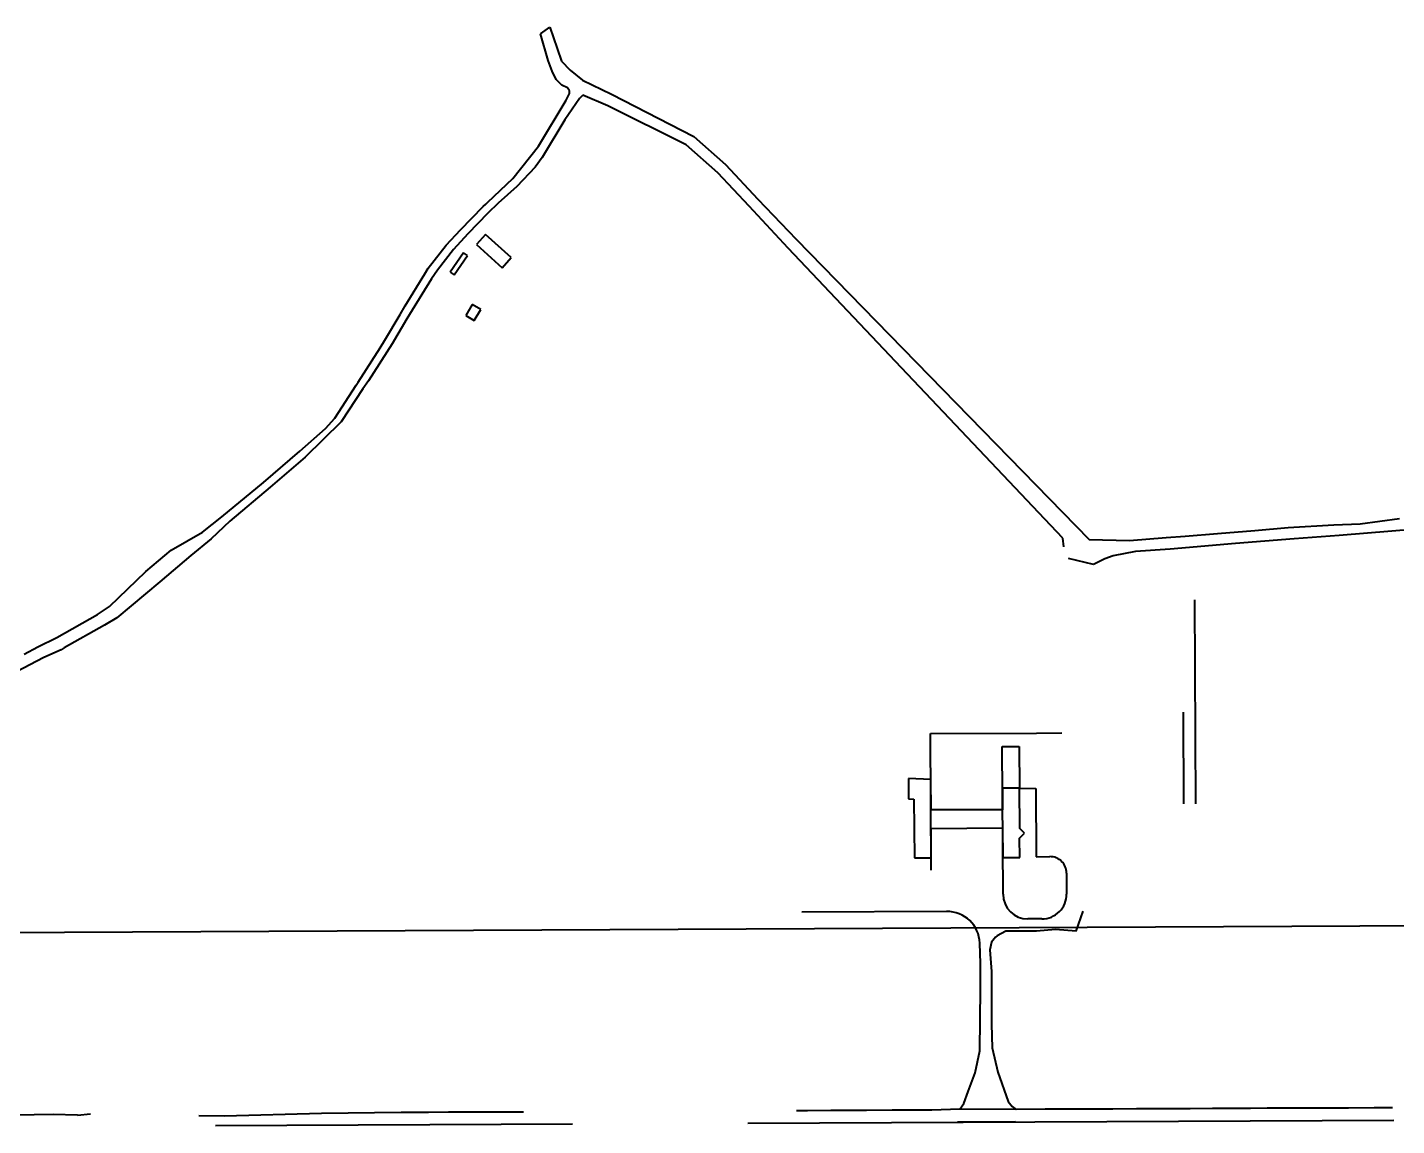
# Model space of a CAD drawing. Header units: metres. Extents: x 625987 to 635197, y 3048449 to 3066446.
# Drawn here: x 634624.14 to 634634.9, y 3063199.29 to 3063207.93 of the extents above; entities that cross this region are included whole.
import ezdxf

# ---------------------------------------------------------------- set-up
doc = ezdxf.new("R2010")
doc.units = ezdxf.units.M
for name, color, linetype, lineweight in [('C-BLDG', 253, 'Continuous', 5), ('C-CLER-AERO', 253, 'Continuous', 5), ('C-ROAD-AIRF', 253, 'Continuous', 5), ('C-ROAD-LAND', 253, 'Continuous', 9), ('C-RUNN', 253, 'Continuous', 5), ('C-SHLD', 253, 'Continuous', 5)]:
    doc.layers.add(name, color=color, linetype=linetype, lineweight=lineweight)
doc.styles.add('ADPI R', font='swiss.ttf')
doc.linetypes.add('OLS', pattern='A,4,-2,4,-2,["OLS",ADPI R,S=1.2,R=0,X=-1.7,Y=-0.5],-2,4,-2,4,-2', length=26)

msp = doc.modelspace()

# ---------------------------------------------------------------- linework, layer by layer
at = {"layer": 'C-BLDG', "lineweight": 40}
for p, q in [((634627.738, 3063206.3, 24568986.08), (634627.669, 3063206.219, 24568986.08)), ((634627.738, 3063206.3, 24568986.08), (634627.669, 3063206.219, 24568986.08)), ((634627.939, 3063206.119, 24568986.08), (634627.738, 3063206.3, 24568986.08)), ((634627.939, 3063206.119, 24568986.08), (634627.738, 3063206.3, 24568986.08)), ((634627.565, 3063206.156, 24568986.08), (634627.461, 3063206.002, 24568986.08)), ((634627.565, 3063206.156, 24568986.08), (634627.461, 3063206.002, 24568986.08)), ((634627.491, 3063205.982, 24568986.08), (634627.596, 3063206.135, 24568986.08)), ((634627.491, 3063205.982, 24568986.08), (634627.596, 3063206.135, 24568986.08)), ((634627.596, 3063206.135, 24568986.08), (634627.565, 3063206.156, 24568986.08)), ((634627.596, 3063206.135, 24568986.08), (634627.565, 3063206.156, 24568986.08)), ((634627.669, 3063206.219, 24568986.08), (634627.87, 3063206.038, 24568986.08)), ((634627.669, 3063206.219, 24568986.08), (634627.87, 3063206.038, 24568986.08)), ((634627.87, 3063206.038, 24568986.08), (634627.939, 3063206.119, 24568986.08)), ((634627.87, 3063206.038, 24568986.08), (634627.939, 3063206.119, 24568986.08)), ((634627.461, 3063206.002, 24568986.08), (634627.491, 3063205.982, 24568986.08)), ((634627.461, 3063206.002, 24568986.08), (634627.491, 3063205.982, 24568986.08)), ((634627.635, 3063205.748, 24568986.08), (634627.584, 3063205.661, 24568986.08)), ((634627.635, 3063205.748, 24568986.08), (634627.584, 3063205.661, 24568986.08)), ((634627.702, 3063205.709, 24568986.08), (634627.635, 3063205.748, 24568986.08)), ((634627.702, 3063205.709, 24568986.08), (634627.635, 3063205.748, 24568986.08)), ((634627.65, 3063205.622, 24568986.08), (634627.702, 3063205.709, 24568986.08)), ((634627.65, 3063205.622, 24568986.08), (634627.702, 3063205.709, 24568986.08)), ((634627.584, 3063205.661, 24568986.08), (634627.65, 3063205.622, 24568986.08)), ((634627.584, 3063205.661, 24568986.08), (634627.65, 3063205.622, 24568986.08)), ((634631.064, 3063202.021, 24568986.08), (634631.062, 3063201.862, 24568986.08)), ((634631.064, 3063202.021, 24568986.08), (634631.062, 3063201.862, 24568986.08)), ((634631.238, 3063202.013, 24568986.08), (634631.064, 3063202.021, 24568986.08)), ((634631.238, 3063202.013, 24568986.08), (634631.064, 3063202.021, 24568986.08)), ((634631.241, 3063201.774, 24568986.08), (634631.238, 3063202.013, 24568986.08)), ((634631.241, 3063201.774, 24568986.08), (634631.238, 3063202.013, 24568986.08)), ((634631.935, 3063201.945, 24568986.08), (634631.802, 3063201.944, 24568986.08)), ((634631.935, 3063201.945, 24568986.08), (634631.802, 3063201.944, 24568986.08)), ((634631.802, 3063201.944, 24568986.08), (634631.803, 3063201.775, 24568986.08)), ((634631.802, 3063201.944, 24568986.08), (634631.803, 3063201.775, 24568986.08)), ((634631.938, 3063201.628, 24568986.08), (634631.935, 3063201.945, 24568986.08)), ((634631.938, 3063201.628, 24568986.08), (634631.935, 3063201.945, 24568986.08)), ((634631.062, 3063201.862, 24568986.08), (634631.106, 3063201.858, 24568986.08)), ((634631.062, 3063201.862, 24568986.08), (634631.106, 3063201.858, 24568986.08)), ((634631.106, 3063201.858, 24568986.08), (634631.109, 3063201.398, 24568986.08)), ((634631.106, 3063201.858, 24568986.08), (634631.109, 3063201.398, 24568986.08)), ((634631.803, 3063201.775, 24568986.08), (634631.241, 3063201.774, 24568986.08)), ((634631.803, 3063201.775, 24568986.08), (634631.241, 3063201.774, 24568986.08)), ((634631.241, 3063201.629, 24568986.08), (634631.802, 3063201.633, 24568986.08)), ((634631.241, 3063201.629, 24568986.08), (634631.802, 3063201.633, 24568986.08)), ((634631.242, 3063201.398, 24568986.08), (634631.241, 3063201.629, 24568986.08)), ((634631.242, 3063201.398, 24568986.08), (634631.241, 3063201.629, 24568986.08)), ((634631.802, 3063201.633, 24568986.08), (634631.804, 3063201.4, 24568986.08)), ((634631.802, 3063201.633, 24568986.08), (634631.804, 3063201.4, 24568986.08)), ((634631.974, 3063201.592, 24568986.08), (634631.938, 3063201.628, 24568986.08)), ((634631.974, 3063201.592, 24568986.08), (634631.938, 3063201.628, 24568986.08)), ((634631.936, 3063201.553, 24568986.08), (634631.974, 3063201.592, 24568986.08)), ((634631.936, 3063201.553, 24568986.08), (634631.974, 3063201.592, 24568986.08)), ((634631.937, 3063201.4, 24568986.08), (634631.936, 3063201.553, 24568986.08)), ((634631.937, 3063201.4, 24568986.08), (634631.936, 3063201.553, 24568986.08)), ((634631.109, 3063201.398, 24568986.08), (634631.242, 3063201.398, 24568986.08)), ((634631.109, 3063201.398, 24568986.08), (634631.242, 3063201.398, 24568986.08)), ((634631.804, 3063201.4, 24568986.08), (634631.937, 3063201.4, 24568986.08)), ((634631.804, 3063201.4, 24568986.08), (634631.937, 3063201.4, 24568986.08))]:
    msp.add_line(p, q, dxfattribs=at)
at = {"layer": 'C-CLER-AERO', "linetype": 'OLS', "lineweight": 40}
msp.add_line((634612.939, 3063200.759, 24568986.08), (634652.576, 3063200.947, 24568986.08), dxfattribs=at)
msp.add_line((634612.939, 3063200.759, 24568986.08), (634652.576, 3063200.947, 24568986.08), dxfattribs=at)
at = {"layer": 'C-ROAD-AIRF', "lineweight": 40}
for p, q in [((634633.311, 3063203.425, 24568986.08), (634633.319, 3063201.821, 24568986.08)), ((634633.311, 3063203.425, 24568986.08), (634633.319, 3063201.821, 24568986.08)), ((634633.228, 3063201.821, 24568986.08), (634633.225, 3063202.542, 24568986.08)), ((634633.228, 3063201.821, 24568986.08), (634633.225, 3063202.542, 24568986.08)), ((634631.237, 3063202.375, 24568986.08), (634632.069, 3063202.379, 24568986.08)), ((634631.237, 3063202.375, 24568986.08), (634632.069, 3063202.379, 24568986.08)), ((634631.242, 3063201.3, 24568986.08), (634631.237, 3063202.375, 24568986.08)), ((634631.242, 3063201.3, 24568986.08), (634631.237, 3063202.375, 24568986.08)), ((634632.069, 3063202.379, 24568986.08), (634632.267, 3063202.38, 24568986.08)), ((634632.069, 3063202.379, 24568986.08), (634632.267, 3063202.38, 24568986.08)), ((634631.8, 3063202.273, 24568986.08), (634631.934, 3063202.274, 24568986.08)), ((634631.8, 3063202.273, 24568986.08), (634631.934, 3063202.274, 24568986.08)), ((634631.806, 3063201.111, 24568986.08), (634631.8, 3063202.273, 24568986.08)), ((634631.806, 3063201.111, 24568986.08), (634631.8, 3063202.273, 24568986.08)), ((634631.934, 3063202.274, 24568986.08), (634631.935, 3063201.945, 24568986.08)), ((634631.934, 3063202.274, 24568986.08), (634631.935, 3063201.945, 24568986.08)), ((634631.935, 3063201.945, 24568986.08), (634632.063, 3063201.943, 24568986.08)), ((634631.935, 3063201.945, 24568986.08), (634632.063, 3063201.943, 24568986.08)), ((634632.063, 3063201.943, 24568986.08), (634632.065, 3063201.406, 24568986.08)), ((634632.063, 3063201.943, 24568986.08), (634632.065, 3063201.406, 24568986.08)), ((634632.065, 3063201.406, 24568986.08), (634632.174, 3063201.407, 24568986.08)), ((634632.065, 3063201.406, 24568986.08), (634632.174, 3063201.407, 24568986.08)), ((634632.305, 3063201.277, 24568986.08), (634632.305, 3063201.113, 24568986.08)), ((634632.305, 3063201.277, 24568986.08), (634632.305, 3063201.113, 24568986.08)), ((634631.363, 3063200.976, 24568986.08), (634630.224, 3063200.971, 24568986.08)), ((634631.363, 3063200.976, 24568986.08), (634630.224, 3063200.971, 24568986.08)), ((634632.38, 3063200.82, 24568986.08), (634632.436, 3063200.979, 24568986.08)), ((634632.38, 3063200.82, 24568986.08), (634632.436, 3063200.979, 24568986.08)), ((634632.111, 3063200.917, 24568986.08), (634632.001, 3063200.917, 24568986.08)), ((634632.111, 3063200.917, 24568986.08), (634632.001, 3063200.917, 24568986.08)), ((634631.716, 3063200.735, 24568986.08), (634631.702, 3063200.674, 24568986.08)), ((634631.716, 3063200.735, 24568986.08), (634631.702, 3063200.674, 24568986.08)), ((634631.747, 3063200.774, 24568986.08), (634631.716, 3063200.735, 24568986.08)), ((634631.747, 3063200.774, 24568986.08), (634631.716, 3063200.735, 24568986.08)), ((634631.759, 3063200.785, 24568986.08), (634631.747, 3063200.774, 24568986.08)), ((634631.759, 3063200.785, 24568986.08), (634631.747, 3063200.774, 24568986.08)), ((634631.827, 3063200.821, 24568986.08), (634631.759, 3063200.785, 24568986.08)), ((634631.827, 3063200.821, 24568986.08), (634631.759, 3063200.785, 24568986.08)), ((634631.843, 3063200.821, 24568986.08), (634631.827, 3063200.821, 24568986.08)), ((634631.843, 3063200.821, 24568986.08), (634631.827, 3063200.821, 24568986.08)), ((634631.958, 3063200.821, 24568986.08), (634631.843, 3063200.821, 24568986.08)), ((634631.958, 3063200.821, 24568986.08), (634631.843, 3063200.821, 24568986.08)), ((634632.07, 3063200.822, 24568986.08), (634631.958, 3063200.821, 24568986.08)), ((634632.07, 3063200.822, 24568986.08), (634631.958, 3063200.821, 24568986.08)), ((634632.218, 3063200.833, 24568986.08), (634632.07, 3063200.822, 24568986.08)), ((634632.218, 3063200.833, 24568986.08), (634632.07, 3063200.822, 24568986.08)), ((634632.38, 3063200.82, 24568986.08), (634632.218, 3063200.833, 24568986.08)), ((634632.38, 3063200.82, 24568986.08), (634632.218, 3063200.833, 24568986.08)), ((634631.63, 3063200.566, 24568986.08), (634631.624, 3063200.726, 24568986.08)), ((634631.63, 3063200.566, 24568986.08), (634631.624, 3063200.726, 24568986.08)), ((634631.702, 3063200.674, 24568986.08), (634631.716, 3063200.504, 24568986.08)), ((634631.702, 3063200.674, 24568986.08), (634631.716, 3063200.504, 24568986.08)), ((634631.629, 3063200.361, 24568986.08), (634631.63, 3063200.566, 24568986.08)), ((634631.629, 3063200.361, 24568986.08), (634631.63, 3063200.566, 24568986.08)), ((634631.716, 3063200.504, 24568986.08), (634631.714, 3063200.333, 24568986.08)), ((634631.716, 3063200.504, 24568986.08), (634631.714, 3063200.333, 24568986.08)), ((634631.627, 3063200.129, 24568986.08), (634631.629, 3063200.361, 24568986.08)), ((634631.627, 3063200.129, 24568986.08), (634631.629, 3063200.361, 24568986.08)), ((634631.714, 3063200.333, 24568986.08), (634631.716, 3063200.09, 24568986.08)), ((634631.714, 3063200.333, 24568986.08), (634631.716, 3063200.09, 24568986.08)), ((634631.624, 3063199.879, 24568986.08), (634631.627, 3063200.129, 24568986.08)), ((634631.624, 3063199.879, 24568986.08), (634631.627, 3063200.129, 24568986.08)), ((634631.716, 3063200.09, 24568986.08), (634631.72, 3063199.903, 24568986.08)), ((634631.716, 3063200.09, 24568986.08), (634631.72, 3063199.903, 24568986.08)), ((634631.586, 3063199.707, 24568986.08), (634631.624, 3063199.879, 24568986.08)), ((634631.586, 3063199.707, 24568986.08), (634631.624, 3063199.879, 24568986.08)), ((634631.72, 3063199.903, 24568986.08), (634631.766, 3063199.712, 24568986.08)), ((634631.72, 3063199.903, 24568986.08), (634631.766, 3063199.712, 24568986.08)), ((634631.532, 3063199.559, 24568986.08), (634631.586, 3063199.707, 24568986.08)), ((634631.532, 3063199.559, 24568986.08), (634631.586, 3063199.707, 24568986.08)), ((634631.766, 3063199.712, 24568986.08), (634631.847, 3063199.481, 24568986.08)), ((634631.766, 3063199.712, 24568986.08), (634631.847, 3063199.481, 24568986.08)), ((634631.498, 3063199.466, 24568986.08), (634631.532, 3063199.559, 24568986.08)), ((634631.498, 3063199.466, 24568986.08), (634631.532, 3063199.559, 24568986.08)), ((634631.466, 3063199.422, 24568986.08), (634631.498, 3063199.466, 24568986.08)), ((634631.466, 3063199.422, 24568986.08), (634631.498, 3063199.466, 24568986.08)), ((634631.847, 3063199.481, 24568986.08), (634631.877, 3063199.443, 24568986.08)), ((634631.847, 3063199.481, 24568986.08), (634631.877, 3063199.443, 24568986.08)), ((634631.877, 3063199.443, 24568986.08), (634631.909, 3063199.418, 24568986.08)), ((634631.877, 3063199.443, 24568986.08), (634631.909, 3063199.418, 24568986.08)), ((634631.903, 3063199.322, 24568986.08), (634631.448, 3063199.319, 24568986.08)), ((634631.903, 3063199.322, 24568986.08), (634631.448, 3063199.319, 24568986.08))]:
    msp.add_line(p, q, dxfattribs=at)
for centre, major_axis, start_param, end_param in [((634632.175, 3063201.277, 24568986.08), (0.0919, 0.0919), 5.502524, 7.073321), ((634632.175, 3063201.277, 24568986.08), (0.0919, 0.0919), 5.502524, 7.073321), ((634632.001, 3063201.112, 24568986.08), (0.138, 0.138), 2.360931, 3.931634), ((634632.001, 3063201.112, 24568986.08), (0.138, 0.138), 2.360931, 3.931634), ((634632.11, 3063201.112, 24568986.08), (-0.138, 0.138), 2.36084, 3.931729), ((634632.11, 3063201.112, 24568986.08), (-0.138, 0.138), 2.36084, 3.931729), ((634631.364, 3063200.716, 24568986.08), (0.184, 0.184), 5.536238, 7.073324), ((634631.364, 3063200.716, 24568986.08), (0.184, 0.184), 5.536238, 7.073324)]:
    msp.add_ellipse(centre, major_axis=major_axis, ratio=1, start_param=start_param, end_param=end_param, dxfattribs=at)
at = {"layer": 'C-ROAD-LAND', "lineweight": 40}
for p, q in [((634628.17, 3063207.877, 24568986.08), (634628.243, 3063207.928, 24568986.08)), ((634628.17, 3063207.877, 24568986.08), (634628.243, 3063207.928, 24568986.08)), ((634628.232, 3063207.668, 24568986.08), (634628.17, 3063207.877, 24568986.08)), ((634628.232, 3063207.668, 24568986.08), (634628.17, 3063207.877, 24568986.08)), ((634628.243, 3063207.928, 24568986.08), (634628.301, 3063207.762, 24568986.08)), ((634628.243, 3063207.928, 24568986.08), (634628.301, 3063207.762, 24568986.08)), ((634628.301, 3063207.762, 24568986.08), (634628.337, 3063207.663, 24568986.08)), ((634628.301, 3063207.762, 24568986.08), (634628.337, 3063207.663, 24568986.08)), ((634628.262, 3063207.582, 24568986.08), (634628.232, 3063207.668, 24568986.08)), ((634628.262, 3063207.582, 24568986.08), (634628.232, 3063207.668, 24568986.08)), ((634628.337, 3063207.663, 24568986.08), (634628.403, 3063207.591, 24568986.08)), ((634628.337, 3063207.663, 24568986.08), (634628.403, 3063207.591, 24568986.08)), ((634628.293, 3063207.518, 24568986.08), (634628.262, 3063207.582, 24568986.08)), ((634628.293, 3063207.518, 24568986.08), (634628.262, 3063207.582, 24568986.08)), ((634628.339, 3063207.474, 24568986.08), (634628.293, 3063207.518, 24568986.08)), ((634628.339, 3063207.474, 24568986.08), (634628.293, 3063207.518, 24568986.08)), ((634628.403, 3063207.591, 24568986.08), (634628.501, 3063207.512, 24568986.08)), ((634628.403, 3063207.591, 24568986.08), (634628.501, 3063207.512, 24568986.08)), ((634628.384, 3063207.451, 24568986.08), (634628.339, 3063207.474, 24568986.08)), ((634628.384, 3063207.451, 24568986.08), (634628.339, 3063207.474, 24568986.08)), ((634628.373, 3063207.354, 24568986.08), (634628.398, 3063207.407, 24568986.08)), ((634628.373, 3063207.354, 24568986.08), (634628.398, 3063207.407, 24568986.08)), ((634628.399, 3063207.429, 24568986.08), (634628.384, 3063207.451, 24568986.08)), ((634628.399, 3063207.429, 24568986.08), (634628.384, 3063207.451, 24568986.08)), ((634628.398, 3063207.407, 24568986.08), (634628.399, 3063207.429, 24568986.08)), ((634628.398, 3063207.407, 24568986.08), (634628.399, 3063207.429, 24568986.08)), ((634628.501, 3063207.512, 24568986.08), (634628.728, 3063207.403, 24568986.08)), ((634628.501, 3063207.512, 24568986.08), (634628.728, 3063207.403, 24568986.08)), ((634628.154, 3063206.993, 24568986.08), (634628.373, 3063207.354, 24568986.08)), ((634628.154, 3063206.993, 24568986.08), (634628.373, 3063207.354, 24568986.08)), ((634628.476, 3063207.369, 24568986.08), (634628.363, 3063207.201, 24568986.08)), ((634628.476, 3063207.369, 24568986.08), (634628.363, 3063207.201, 24568986.08)), ((634628.503, 3063207.394, 24568986.08), (634628.476, 3063207.369, 24568986.08)), ((634628.503, 3063207.394, 24568986.08), (634628.476, 3063207.369, 24568986.08)), ((634628.699, 3063207.31, 24568986.08), (634628.503, 3063207.394, 24568986.08)), ((634628.699, 3063207.31, 24568986.08), (634628.503, 3063207.394, 24568986.08)), ((634629.316, 3063207.003, 24568986.08), (634628.699, 3063207.31, 24568986.08)), ((634629.316, 3063207.003, 24568986.08), (634628.699, 3063207.31, 24568986.08)), ((634628.728, 3063207.403, 24568986.08), (634629.376, 3063207.069, 24568986.08)), ((634628.728, 3063207.403, 24568986.08), (634629.376, 3063207.069, 24568986.08)), ((634628.363, 3063207.201, 24568986.08), (634628.184, 3063206.905, 24568986.08)), ((634628.363, 3063207.201, 24568986.08), (634628.184, 3063206.905, 24568986.08)), ((634627.953, 3063206.74, 24568986.08), (634628.154, 3063206.993, 24568986.08)), ((634627.953, 3063206.74, 24568986.08), (634628.154, 3063206.993, 24568986.08)), ((634629.564, 3063206.783, 24568986.08), (634629.316, 3063207.003, 24568986.08)), ((634629.564, 3063206.783, 24568986.08), (634629.316, 3063207.003, 24568986.08)), ((634629.376, 3063207.069, 24568986.08), (634629.624, 3063206.849, 24568986.08)), ((634629.376, 3063207.069, 24568986.08), (634629.624, 3063206.849, 24568986.08)), ((634628.184, 3063206.905, 24568986.08), (634628.128, 3063206.828, 24568986.08)), ((634628.184, 3063206.905, 24568986.08), (634628.128, 3063206.828, 24568986.08)), ((634628.128, 3063206.828, 24568986.08), (634627.984, 3063206.677, 24568986.08)), ((634628.128, 3063206.828, 24568986.08), (634627.984, 3063206.677, 24568986.08)), ((634629.811, 3063206.522, 24568986.08), (634629.564, 3063206.783, 24568986.08)), ((634629.811, 3063206.522, 24568986.08), (634629.564, 3063206.783, 24568986.08)), ((634629.624, 3063206.849, 24568986.08), (634629.879, 3063206.576, 24568986.08)), ((634629.624, 3063206.849, 24568986.08), (634629.879, 3063206.576, 24568986.08)), ((634627.756, 3063206.553, 24568986.08), (634627.953, 3063206.74, 24568986.08)), ((634627.756, 3063206.553, 24568986.08), (634627.953, 3063206.74, 24568986.08)), ((634627.984, 3063206.677, 24568986.08), (634627.839, 3063206.546, 24568986.08)), ((634627.984, 3063206.677, 24568986.08), (634627.839, 3063206.546, 24568986.08)), ((634627.74, 3063206.537, 24568986.08), (634627.756, 3063206.553, 24568986.08)), ((634627.74, 3063206.537, 24568986.08), (634627.756, 3063206.553, 24568986.08)), ((634627.839, 3063206.546, 24568986.08), (634627.756, 3063206.467, 24568986.08)), ((634627.839, 3063206.546, 24568986.08), (634627.756, 3063206.467, 24568986.08)), ((634629.879, 3063206.576, 24568986.08), (634630.181, 3063206.261, 24568986.08)), ((634629.879, 3063206.576, 24568986.08), (634630.181, 3063206.261, 24568986.08)), ((634627.542, 3063206.336, 24568986.08), (634627.72, 3063206.519, 24568986.08)), ((634627.542, 3063206.336, 24568986.08), (634627.72, 3063206.519, 24568986.08)), ((634627.756, 3063206.467, 24568986.08), (634627.6, 3063206.304, 24568986.08)), ((634627.756, 3063206.467, 24568986.08), (634627.6, 3063206.304, 24568986.08)), ((634627.72, 3063206.519, 24568986.08), (634627.74, 3063206.537, 24568986.08)), ((634627.72, 3063206.519, 24568986.08), (634627.74, 3063206.537, 24568986.08)), ((634630.117, 3063206.192, 24568986.08), (634629.811, 3063206.522, 24568986.08)), ((634630.117, 3063206.192, 24568986.08), (634629.811, 3063206.522, 24568986.08)), ((634627.43, 3063206.215, 24568986.08), (634627.542, 3063206.336, 24568986.08)), ((634627.43, 3063206.215, 24568986.08), (634627.542, 3063206.336, 24568986.08)), ((634627.6, 3063206.304, 24568986.08), (634627.488, 3063206.18, 24568986.08)), ((634627.6, 3063206.304, 24568986.08), (634627.488, 3063206.18, 24568986.08)), ((634630.181, 3063206.261, 24568986.08), (634632.484, 3063203.9, 24568986.08)), ((634630.181, 3063206.261, 24568986.08), (634632.484, 3063203.9, 24568986.08)), ((634627.288, 3063206.033, 24568986.08), (634627.43, 3063206.215, 24568986.08)), ((634627.288, 3063206.033, 24568986.08), (634627.43, 3063206.215, 24568986.08)), ((634627.488, 3063206.18, 24568986.08), (634627.361, 3063206.019, 24568986.08)), ((634627.488, 3063206.18, 24568986.08), (634627.361, 3063206.019, 24568986.08)), ((634632.275, 3063203.911, 24568986.08), (634630.117, 3063206.192, 24568986.08)), ((634632.275, 3063203.911, 24568986.08), (634630.117, 3063206.192, 24568986.08)), ((634627.262, 3063205.99, 24568986.08), (634627.288, 3063206.033, 24568986.08)), ((634627.262, 3063205.99, 24568986.08), (634627.288, 3063206.033, 24568986.08)), ((634627.361, 3063206.019, 24568986.08), (634627.315, 3063205.949, 24568986.08)), ((634627.361, 3063206.019, 24568986.08), (634627.315, 3063205.949, 24568986.08)), ((634627.106, 3063205.739, 24568986.08), (634627.262, 3063205.99, 24568986.08)), ((634627.106, 3063205.739, 24568986.08), (634627.262, 3063205.99, 24568986.08)), ((634627.315, 3063205.949, 24568986.08), (634627.163, 3063205.705, 24568986.08)), ((634627.315, 3063205.949, 24568986.08), (634627.163, 3063205.705, 24568986.08)), ((634627.068, 3063205.671, 24568986.08), (634627.106, 3063205.739, 24568986.08)), ((634627.068, 3063205.671, 24568986.08), (634627.106, 3063205.739, 24568986.08)), ((634627.163, 3063205.705, 24568986.08), (634627.12, 3063205.637, 24568986.08)), ((634627.163, 3063205.705, 24568986.08), (634627.12, 3063205.637, 24568986.08)), ((634626.947, 3063205.469, 24568986.08), (634627.068, 3063205.671, 24568986.08)), ((634626.947, 3063205.469, 24568986.08), (634627.068, 3063205.671, 24568986.08)), ((634627.12, 3063205.637, 24568986.08), (634627.005, 3063205.439, 24568986.08)), ((634627.12, 3063205.637, 24568986.08), (634627.005, 3063205.439, 24568986.08)), ((634626.91, 3063205.407, 24568986.08), (634626.947, 3063205.469, 24568986.08)), ((634626.91, 3063205.407, 24568986.08), (634626.947, 3063205.469, 24568986.08)), ((634626.738, 3063205.138, 24568986.08), (634626.91, 3063205.407, 24568986.08)), ((634626.738, 3063205.138, 24568986.08), (634626.91, 3063205.407, 24568986.08)), ((634627.005, 3063205.439, 24568986.08), (634626.819, 3063205.148, 24568986.08)), ((634627.005, 3063205.439, 24568986.08), (634626.819, 3063205.148, 24568986.08)), ((634626.819, 3063205.148, 24568986.08), (634626.774, 3063205.085, 24568986.08)), ((634626.819, 3063205.148, 24568986.08), (634626.774, 3063205.085, 24568986.08)), ((634626.554, 3063204.855, 24568986.08), (634626.721, 3063205.114, 24568986.08)), ((634626.554, 3063204.855, 24568986.08), (634626.721, 3063205.114, 24568986.08)), ((634626.774, 3063205.085, 24568986.08), (634626.603, 3063204.826, 24568986.08)), ((634626.774, 3063205.085, 24568986.08), (634626.603, 3063204.826, 24568986.08)), ((634626.721, 3063205.114, 24568986.08), (634626.738, 3063205.138, 24568986.08)), ((634626.721, 3063205.114, 24568986.08), (634626.738, 3063205.138, 24568986.08)), ((634626.603, 3063204.826, 24568986.08), (634626.322, 3063204.549, 24568986.08)), ((634626.603, 3063204.826, 24568986.08), (634626.322, 3063204.549, 24568986.08)), ((634626.481, 3063204.774, 24568986.08), (634626.554, 3063204.855, 24568986.08)), ((634626.481, 3063204.774, 24568986.08), (634626.554, 3063204.855, 24568986.08)), ((634626.28, 3063204.595, 24568986.08), (634626.481, 3063204.774, 24568986.08)), ((634626.28, 3063204.595, 24568986.08), (634626.481, 3063204.774, 24568986.08)), ((634625.993, 3063204.348, 24568986.08), (634626.28, 3063204.595, 24568986.08)), ((634625.993, 3063204.348, 24568986.08), (634626.28, 3063204.595, 24568986.08)), ((634626.322, 3063204.549, 24568986.08), (634626.046, 3063204.311, 24568986.08)), ((634626.322, 3063204.549, 24568986.08), (634626.046, 3063204.311, 24568986.08)), ((634625.667, 3063204.078, 24568986.08), (634625.993, 3063204.348, 24568986.08)), ((634625.667, 3063204.078, 24568986.08), (634625.993, 3063204.348, 24568986.08)), ((634626.046, 3063204.311, 24568986.08), (634625.73, 3063204.044, 24568986.08)), ((634626.046, 3063204.311, 24568986.08), (634625.73, 3063204.044, 24568986.08)), ((634625.515, 3063203.959, 24568986.08), (634625.667, 3063204.078, 24568986.08)), ((634625.515, 3063203.959, 24568986.08), (634625.667, 3063204.078, 24568986.08)), ((634625.73, 3063204.044, 24568986.08), (634625.583, 3063203.905, 24568986.08)), ((634625.73, 3063204.044, 24568986.08), (634625.583, 3063203.905, 24568986.08)), ((634633.492, 3063203.949, 24568986.08), (634633.786, 3063203.972, 24568986.08)), ((634633.492, 3063203.949, 24568986.08), (634633.786, 3063203.972, 24568986.08)), ((634633.786, 3063203.972, 24568986.08), (634634.046, 3063203.995, 24568986.08)), ((634633.786, 3063203.972, 24568986.08), (634634.046, 3063203.995, 24568986.08)), ((634634.046, 3063203.995, 24568986.08), (634634.405, 3063204.015, 24568986.08)), ((634634.046, 3063203.995, 24568986.08), (634634.405, 3063204.015, 24568986.08)), ((634634.405, 3063204.015, 24568986.08), (634634.612, 3063204.023, 24568986.08)), ((634634.405, 3063204.015, 24568986.08), (634634.612, 3063204.023, 24568986.08)), ((634635.054, 3063203.982, 24568986.08), (634634.447, 3063203.933, 24568986.08)), ((634635.054, 3063203.982, 24568986.08), (634634.447, 3063203.933, 24568986.08)), ((634634.612, 3063204.023, 24568986.08), (634634.922, 3063204.067, 24568986.08)), ((634634.612, 3063204.023, 24568986.08), (634634.922, 3063204.067, 24568986.08)), ((634625.268, 3063203.816, 24568986.08), (634625.515, 3063203.959, 24568986.08)), ((634625.268, 3063203.816, 24568986.08), (634625.515, 3063203.959, 24568986.08)), ((634625.583, 3063203.905, 24568986.08), (634625.422, 3063203.775, 24568986.08)), ((634625.583, 3063203.905, 24568986.08), (634625.422, 3063203.775, 24568986.08)), ((634632.284, 3063203.842, 24568986.08), (634632.275, 3063203.911, 24568986.08)), ((634632.284, 3063203.842, 24568986.08), (634632.275, 3063203.911, 24568986.08)), ((634632.484, 3063203.9, 24568986.08), (634632.8, 3063203.894, 24568986.08)), ((634632.484, 3063203.9, 24568986.08), (634632.8, 3063203.894, 24568986.08)), ((634632.8, 3063203.894, 24568986.08), (634633.087, 3063203.916, 24568986.08)), ((634632.8, 3063203.894, 24568986.08), (634633.087, 3063203.916, 24568986.08)), ((634633.087, 3063203.916, 24568986.08), (634633.237, 3063203.928, 24568986.08)), ((634633.087, 3063203.916, 24568986.08), (634633.237, 3063203.928, 24568986.08)), ((634633.633, 3063203.869, 24568986.08), (634633.119, 3063203.825, 24568986.08)), ((634633.633, 3063203.869, 24568986.08), (634633.119, 3063203.825, 24568986.08)), ((634633.237, 3063203.928, 24568986.08), (634633.492, 3063203.949, 24568986.08)), ((634633.237, 3063203.928, 24568986.08), (634633.492, 3063203.949, 24568986.08)), ((634634.093, 3063203.907, 24568986.08), (634633.633, 3063203.869, 24568986.08)), ((634634.093, 3063203.907, 24568986.08), (634633.633, 3063203.869, 24568986.08)), ((634634.447, 3063203.933, 24568986.08), (634634.093, 3063203.907, 24568986.08)), ((634634.447, 3063203.933, 24568986.08), (634634.093, 3063203.907, 24568986.08)), ((634625.068, 3063203.648, 24568986.08), (634625.268, 3063203.816, 24568986.08)), ((634625.068, 3063203.648, 24568986.08), (634625.268, 3063203.816, 24568986.08)), ((634625.422, 3063203.775, 24568986.08), (634625.178, 3063203.568, 24568986.08)), ((634625.422, 3063203.775, 24568986.08), (634625.178, 3063203.568, 24568986.08)), ((634632.518, 3063203.704, 24568986.08), (634632.32, 3063203.751, 24568986.08)), ((634632.518, 3063203.704, 24568986.08), (634632.32, 3063203.751, 24568986.08)), ((634632.606, 3063203.748, 24568986.08), (634632.518, 3063203.704, 24568986.08)), ((634632.606, 3063203.748, 24568986.08), (634632.518, 3063203.704, 24568986.08)), ((634632.671, 3063203.772, 24568986.08), (634632.606, 3063203.748, 24568986.08)), ((634632.671, 3063203.772, 24568986.08), (634632.606, 3063203.748, 24568986.08)), ((634632.847, 3063203.807, 24568986.08), (634632.671, 3063203.772, 24568986.08)), ((634632.847, 3063203.807, 24568986.08), (634632.671, 3063203.772, 24568986.08)), ((634633.119, 3063203.825, 24568986.08), (634632.847, 3063203.807, 24568986.08)), ((634633.119, 3063203.825, 24568986.08), (634632.847, 3063203.807, 24568986.08)), ((634624.783, 3063203.373, 24568986.08), (634625.068, 3063203.648, 24568986.08)), ((634624.783, 3063203.373, 24568986.08), (634625.068, 3063203.648, 24568986.08)), ((634625.178, 3063203.568, 24568986.08), (634624.84, 3063203.285, 24568986.08)), ((634625.178, 3063203.568, 24568986.08), (634624.84, 3063203.285, 24568986.08)), ((634624.69, 3063203.312, 24568986.08), (634624.783, 3063203.373, 24568986.08)), ((634624.69, 3063203.312, 24568986.08), (634624.783, 3063203.373, 24568986.08)), ((634624.37, 3063203.131, 24568986.08), (634624.69, 3063203.312, 24568986.08)), ((634624.37, 3063203.131, 24568986.08), (634624.69, 3063203.312, 24568986.08)), ((634624.745, 3063203.226, 24568986.08), (634624.427, 3063203.049, 24568986.08)), ((634624.745, 3063203.226, 24568986.08), (634624.427, 3063203.049, 24568986.08)), ((634624.84, 3063203.285, 24568986.08), (634624.745, 3063203.226, 24568986.08)), ((634624.84, 3063203.285, 24568986.08), (634624.745, 3063203.226, 24568986.08)), ((634624.221, 3063203.057, 24568986.08), (634624.37, 3063203.131, 24568986.08)), ((634624.221, 3063203.057, 24568986.08), (634624.37, 3063203.131, 24568986.08)), ((634624.113, 3063202.999, 24568986.08), (634624.221, 3063203.057, 24568986.08)), ((634624.113, 3063202.999, 24568986.08), (634624.221, 3063203.057, 24568986.08)), ((634624.404, 3063203.034, 24568986.08), (634624.267, 3063202.972, 24568986.08)), ((634624.404, 3063203.034, 24568986.08), (634624.267, 3063202.972, 24568986.08)), ((634624.427, 3063203.049, 24568986.08), (634624.404, 3063203.034, 24568986.08)), ((634624.427, 3063203.049, 24568986.08), (634624.404, 3063203.034, 24568986.08)), ((634624.267, 3063202.972, 24568986.08), (634623.567, 3063202.606, 24568986.08)), ((634624.267, 3063202.972, 24568986.08), (634623.567, 3063202.606, 24568986.08))]:
    msp.add_line(p, q, dxfattribs=at)
at = {"layer": 'C-RUNN', "lineweight": 40, "ltscale": 0.1}
for p, q in [((634629.801, 3063199.312, 24568986.08), (634634.877, 3063199.336, 24568986.08)), ((634629.801, 3063199.312, 24568986.08), (634634.877, 3063199.336, 24568986.08)), ((634625.617, 3063199.292, 24568986.08), (634628.422, 3063199.305, 24568986.08)), ((634625.617, 3063199.292, 24568986.08), (634628.422, 3063199.305, 24568986.08))]:
    msp.add_line(p, q, dxfattribs=at)
at = {"layer": 'C-SHLD', "lineweight": 40}
for p, q in [((634624.34, 3063199.378, 24568986.08), (634623.852, 3063199.372, 24568986.08)), ((634624.34, 3063199.378, 24568986.08), (634623.852, 3063199.372, 24568986.08)), ((634624.532, 3063199.373, 24568986.08), (634624.34, 3063199.378, 24568986.08)), ((634624.532, 3063199.373, 24568986.08), (634624.34, 3063199.378, 24568986.08)), ((634624.532, 3063199.373, 24568986.08), (634624.635, 3063199.385, 24568986.08)), ((634624.532, 3063199.373, 24568986.08), (634624.635, 3063199.385, 24568986.08)), ((634625.687, 3063199.365, 24568986.08), (634625.485, 3063199.369, 24568986.08)), ((634625.687, 3063199.365, 24568986.08), (634625.485, 3063199.369, 24568986.08)), ((634626.449, 3063199.388, 24568986.08), (634625.687, 3063199.365, 24568986.08)), ((634626.449, 3063199.388, 24568986.08), (634625.687, 3063199.365, 24568986.08)), ((634627.075, 3063199.396, 24568986.08), (634626.449, 3063199.388, 24568986.08)), ((634627.075, 3063199.396, 24568986.08), (634626.449, 3063199.388, 24568986.08)), ((634627.29, 3063199.396, 24568986.08), (634627.075, 3063199.396, 24568986.08)), ((634627.075, 3063199.396, 24568986.08), (634627.075, 3063199.396, 24568986.08)), ((634627.29, 3063199.396, 24568986.08), (634627.075, 3063199.396, 24568986.08)), ((634627.075, 3063199.396, 24568986.08), (634627.075, 3063199.396, 24568986.08)), ((634627.447, 3063199.398, 24568986.08), (634627.29, 3063199.396, 24568986.08)), ((634627.447, 3063199.398, 24568986.08), (634627.29, 3063199.396, 24568986.08)), ((634627.581, 3063199.398, 24568986.08), (634627.447, 3063199.398, 24568986.08)), ((634627.581, 3063199.398, 24568986.08), (634627.447, 3063199.398, 24568986.08)), ((634627.725, 3063199.397, 24568986.08), (634627.581, 3063199.398, 24568986.08)), ((634627.725, 3063199.397, 24568986.08), (634627.581, 3063199.398, 24568986.08)), ((634627.855, 3063199.398, 24568986.08), (634627.725, 3063199.397, 24568986.08)), ((634627.855, 3063199.398, 24568986.08), (634627.725, 3063199.397, 24568986.08)), ((634628.037, 3063199.398, 24568986.08), (634627.855, 3063199.398, 24568986.08)), ((634628.037, 3063199.398, 24568986.08), (634627.855, 3063199.398, 24568986.08)), ((634630.268, 3063199.409, 24568986.08), (634630.183, 3063199.409, 24568986.08)), ((634630.268, 3063199.409, 24568986.08), (634630.183, 3063199.409, 24568986.08)), ((634630.453, 3063199.411, 24568986.08), (634630.268, 3063199.409, 24568986.08)), ((634630.453, 3063199.411, 24568986.08), (634630.268, 3063199.409, 24568986.08)), ((634630.6, 3063199.411, 24568986.08), (634630.453, 3063199.411, 24568986.08)), ((634630.6, 3063199.411, 24568986.08), (634630.453, 3063199.411, 24568986.08)), ((634630.732, 3063199.412, 24568986.08), (634630.6, 3063199.411, 24568986.08)), ((634630.732, 3063199.412, 24568986.08), (634630.6, 3063199.411, 24568986.08)), ((634630.934, 3063199.413, 24568986.08), (634630.732, 3063199.412, 24568986.08)), ((634630.934, 3063199.413, 24568986.08), (634630.732, 3063199.412, 24568986.08)), ((634631.091, 3063199.414, 24568986.08), (634630.934, 3063199.413, 24568986.08)), ((634631.091, 3063199.414, 24568986.08), (634630.934, 3063199.413, 24568986.08)), ((634631.246, 3063199.414, 24568986.08), (634631.091, 3063199.414, 24568986.08)), ((634631.246, 3063199.414, 24568986.08), (634631.091, 3063199.414, 24568986.08)), ((634631.466, 3063199.422, 24568986.08), (634631.246, 3063199.414, 24568986.08)), ((634631.466, 3063199.422, 24568986.08), (634631.246, 3063199.414, 24568986.08)), ((634631.909, 3063199.418, 24568986.08), (634631.466, 3063199.422, 24568986.08)), ((634631.909, 3063199.418, 24568986.08), (634631.466, 3063199.422, 24568986.08)), ((634632.136, 3063199.42, 24568986.08), (634631.909, 3063199.418, 24568986.08)), ((634632.136, 3063199.42, 24568986.08), (634631.909, 3063199.418, 24568986.08)), ((634632.304, 3063199.42, 24568986.08), (634632.136, 3063199.42, 24568986.08)), ((634632.304, 3063199.42, 24568986.08), (634632.136, 3063199.42, 24568986.08)), ((634632.482, 3063199.42, 24568986.08), (634632.304, 3063199.42, 24568986.08)), ((634632.482, 3063199.42, 24568986.08), (634632.304, 3063199.42, 24568986.08)), ((634632.668, 3063199.422, 24568986.08), (634632.482, 3063199.42, 24568986.08)), ((634632.668, 3063199.422, 24568986.08), (634632.482, 3063199.42, 24568986.08)), ((634632.854, 3063199.423, 24568986.08), (634632.668, 3063199.422, 24568986.08)), ((634632.854, 3063199.423, 24568986.08), (634632.668, 3063199.422, 24568986.08)), ((634633.08, 3063199.424, 24568986.08), (634632.854, 3063199.423, 24568986.08)), ((634633.08, 3063199.424, 24568986.08), (634632.854, 3063199.423, 24568986.08)), ((634633.276, 3063199.424, 24568986.08), (634633.08, 3063199.424, 24568986.08)), ((634633.276, 3063199.424, 24568986.08), (634633.08, 3063199.424, 24568986.08)), ((634633.453, 3063199.426, 24568986.08), (634633.276, 3063199.424, 24568986.08)), ((634633.453, 3063199.426, 24568986.08), (634633.276, 3063199.424, 24568986.08)), ((634633.625, 3063199.427, 24568986.08), (634633.453, 3063199.426, 24568986.08)), ((634633.625, 3063199.427, 24568986.08), (634633.453, 3063199.426, 24568986.08)), ((634633.75, 3063199.427, 24568986.08), (634633.625, 3063199.427, 24568986.08)), ((634633.75, 3063199.427, 24568986.08), (634633.625, 3063199.427, 24568986.08)), ((634633.883, 3063199.428, 24568986.08), (634633.75, 3063199.427, 24568986.08)), ((634633.883, 3063199.428, 24568986.08), (634633.75, 3063199.427, 24568986.08)), ((634634.035, 3063199.428, 24568986.08), (634633.883, 3063199.428, 24568986.08)), ((634634.035, 3063199.428, 24568986.08), (634633.883, 3063199.428, 24568986.08)), ((634634.196, 3063199.428, 24568986.08), (634634.035, 3063199.428, 24568986.08)), ((634634.196, 3063199.428, 24568986.08), (634634.035, 3063199.428, 24568986.08)), ((634634.378, 3063199.429, 24568986.08), (634634.196, 3063199.428, 24568986.08)), ((634634.378, 3063199.429, 24568986.08), (634634.196, 3063199.428, 24568986.08)), ((634634.52, 3063199.43, 24568986.08), (634634.378, 3063199.429, 24568986.08)), ((634634.52, 3063199.43, 24568986.08), (634634.378, 3063199.429, 24568986.08)), ((634634.722, 3063199.431, 24568986.08), (634634.52, 3063199.43, 24568986.08)), ((634634.722, 3063199.431, 24568986.08), (634634.52, 3063199.43, 24568986.08)), ((634634.868, 3063199.432, 24568986.08), (634634.722, 3063199.431, 24568986.08)), ((634634.868, 3063199.432, 24568986.08), (634634.722, 3063199.431, 24568986.08))]:
    msp.add_line(p, q, dxfattribs=at)

doc.saveas('drawing.dxf')
